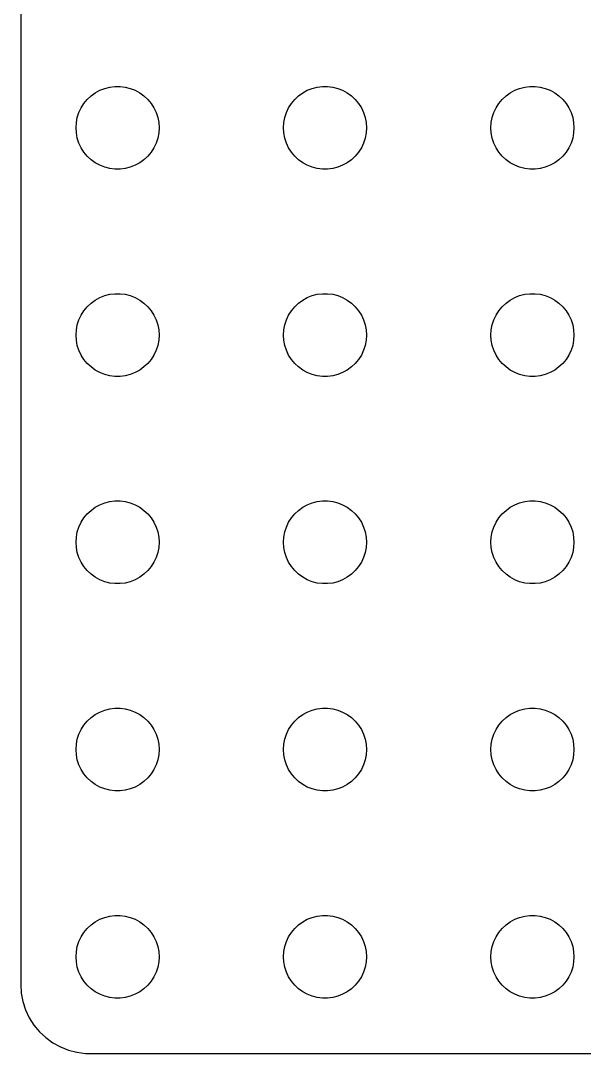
# Model space of a CAD drawing. Header units: metres. Extents: x -150 to 150, y -149 to 149.
# Drawn here: x -149.5 to -108.8, y -149.5 to -74.7 of the extents above; entities that cross this region are included whole.
import ezdxf

# ---------------------------------------------------------------- set-up
doc = ezdxf.new("R2010")
doc.units = ezdxf.units.M

msp = doc.modelspace()

# ---------------------------------------------------------------- linework, layer by layer
for p, q in [((-149.5, 144.5), (-149.5, -144.5)), ((-144.412, -80.1885), (-144.107, -79.967)), ((-144.107, -79.967), (-143.777, -79.7855)), ((-143.777, -79.7855), (-143.427, -79.6468)), ((-143.427, -79.6468), (-143.062, -79.5531)), ((-143.062, -79.5531), (-142.688, -79.5059)), ((-142.688, -79.5059), (-142.312, -79.5059)), ((-142.312, -79.5059), (-141.938, -79.5531)), ((-141.938, -79.5531), (-141.573, -79.6468)), ((-141.573, -79.6468), (-141.223, -79.7855)), ((-141.223, -79.7855), (-140.893, -79.967)), ((-140.893, -79.967), (-140.588, -80.1885)), ((-129.412, -80.1885), (-129.107, -79.967)), ((-129.107, -79.967), (-128.777, -79.7855)), ((-128.777, -79.7855), (-128.427, -79.6468)), ((-128.427, -79.6468), (-128.062, -79.5531)), ((-128.062, -79.5531), (-127.688, -79.5059)), ((-127.688, -79.5059), (-127.312, -79.5059)), ((-127.312, -79.5059), (-126.938, -79.5531)), ((-126.938, -79.5531), (-126.573, -79.6468)), ((-126.573, -79.6468), (-126.223, -79.7855)), ((-126.223, -79.7855), (-125.893, -79.967)), ((-125.893, -79.967), (-125.588, -80.1885)), ((-114.412, -80.1885), (-114.107, -79.967)), ((-114.107, -79.967), (-113.777, -79.7855)), ((-113.777, -79.7855), (-113.427, -79.6468)), ((-113.427, -79.6468), (-113.062, -79.5531)), ((-113.062, -79.5531), (-112.688, -79.5059)), ((-112.688, -79.5059), (-112.312, -79.5059)), ((-112.312, -79.5059), (-111.938, -79.5531)), ((-111.938, -79.5531), (-111.573, -79.6468)), ((-111.573, -79.6468), (-111.223, -79.7855)), ((-111.223, -79.7855), (-110.893, -79.967)), ((-110.893, -79.967), (-110.588, -80.1885)), ((-144.927, -80.7366), (-144.687, -80.4464)), ((-144.687, -80.4464), (-144.412, -80.1885)), ((-140.588, -80.1885), (-140.313, -80.4464)), ((-140.313, -80.4464), (-140.073, -80.7366)), ((-129.927, -80.7366), (-129.687, -80.4464)), ((-129.687, -80.4464), (-129.412, -80.1885)), ((-125.588, -80.1885), (-125.313, -80.4464)), ((-125.313, -80.4464), (-125.073, -80.7366)), ((-114.927, -80.7366), (-114.687, -80.4464)), ((-114.687, -80.4464), (-114.412, -80.1885)), ((-110.588, -80.1885), (-110.313, -80.4464)), ((-110.313, -80.4464), (-110.073, -80.7366)), ((-145.406, -81.7539), (-145.289, -81.3956)), ((-145.289, -81.3956), (-145.129, -81.0547)), ((-145.129, -81.0547), (-144.927, -80.7366)), ((-140.073, -80.7366), (-139.871, -81.0547)), ((-139.871, -81.0547), (-139.711, -81.3956)), ((-139.711, -81.3956), (-139.594, -81.7539)), ((-130.406, -81.7539), (-130.289, -81.3956)), ((-130.289, -81.3956), (-130.129, -81.0547)), ((-130.129, -81.0547), (-129.927, -80.7366)), ((-125.073, -80.7366), (-124.871, -81.0547)), ((-124.871, -81.0547), (-124.711, -81.3956)), ((-124.711, -81.3956), (-124.594, -81.7539)), ((-115.406, -81.7539), (-115.289, -81.3956)), ((-115.289, -81.3956), (-115.129, -81.0547)), ((-115.129, -81.0547), (-114.927, -80.7366)), ((-110.073, -80.7366), (-109.871, -81.0547)), ((-109.871, -81.0547), (-109.711, -81.3956)), ((-109.711, -81.3956), (-109.594, -81.7539)), ((-145.5, -82.5), (-145.476, -82.124)), ((-145.476, -82.124), (-145.406, -81.7539)), ((-139.594, -81.7539), (-139.524, -82.124)), ((-139.524, -82.124), (-139.5, -82.5)), ((-130.5, -82.5), (-130.476, -82.124)), ((-130.476, -82.124), (-130.406, -81.7539)), ((-124.594, -81.7539), (-124.524, -82.124)), ((-124.524, -82.124), (-124.5, -82.5)), ((-115.5, -82.5), (-115.476, -82.124)), ((-115.476, -82.124), (-115.406, -81.7539)), ((-109.594, -81.7539), (-109.524, -82.124)), ((-109.524, -82.124), (-109.5, -82.5)), ((-145.476, -82.876), (-145.5, -82.5)), ((-145.406, -83.2461), (-145.476, -82.876)), ((-139.524, -82.876), (-139.594, -83.2461)), ((-139.5, -82.5), (-139.524, -82.876)), ((-130.476, -82.876), (-130.5, -82.5)), ((-130.406, -83.2461), (-130.476, -82.876)), ((-124.524, -82.876), (-124.594, -83.2461)), ((-124.5, -82.5), (-124.524, -82.876)), ((-115.476, -82.876), (-115.5, -82.5)), ((-115.406, -83.2461), (-115.476, -82.876)), ((-109.524, -82.876), (-109.594, -83.2461)), ((-109.5, -82.5), (-109.524, -82.876)), ((-145.289, -83.6044), (-145.406, -83.2461)), ((-145.129, -83.9453), (-145.289, -83.6044)), ((-139.711, -83.6044), (-139.871, -83.9453)), ((-139.594, -83.2461), (-139.711, -83.6044)), ((-130.289, -83.6044), (-130.406, -83.2461)), ((-130.129, -83.9453), (-130.289, -83.6044)), ((-124.711, -83.6044), (-124.871, -83.9453)), ((-124.594, -83.2461), (-124.711, -83.6044)), ((-115.289, -83.6044), (-115.406, -83.2461)), ((-115.129, -83.9453), (-115.289, -83.6044)), ((-109.711, -83.6044), (-109.871, -83.9453)), ((-109.594, -83.2461), (-109.711, -83.6044)), ((-144.927, -84.2634), (-145.129, -83.9453)), ((-144.687, -84.5536), (-144.927, -84.2634)), ((-140.073, -84.2634), (-140.313, -84.5536)), ((-139.871, -83.9453), (-140.073, -84.2634)), ((-129.927, -84.2634), (-130.129, -83.9453)), ((-129.687, -84.5536), (-129.927, -84.2634)), ((-125.073, -84.2634), (-125.313, -84.5536)), ((-124.871, -83.9453), (-125.073, -84.2634)), ((-114.927, -84.2634), (-115.129, -83.9453)), ((-114.687, -84.5536), (-114.927, -84.2634)), ((-110.073, -84.2634), (-110.313, -84.5536)), ((-109.871, -83.9453), (-110.073, -84.2634)), ((-144.412, -84.8115), (-144.687, -84.5536)), ((-144.107, -85.033), (-144.412, -84.8115)), ((-143.777, -85.2145), (-144.107, -85.033)), ((-140.893, -85.033), (-141.223, -85.2145)), ((-140.588, -84.8115), (-140.893, -85.033)), ((-140.313, -84.5536), (-140.588, -84.8115)), ((-129.412, -84.8115), (-129.687, -84.5536)), ((-129.107, -85.033), (-129.412, -84.8115)), ((-128.777, -85.2145), (-129.107, -85.033)), ((-125.893, -85.033), (-126.223, -85.2145)), ((-125.588, -84.8115), (-125.893, -85.033)), ((-125.313, -84.5536), (-125.588, -84.8115)), ((-114.412, -84.8115), (-114.687, -84.5536)), ((-114.107, -85.033), (-114.412, -84.8115)), ((-113.777, -85.2145), (-114.107, -85.033)), ((-110.893, -85.033), (-111.223, -85.2145)), ((-110.588, -84.8115), (-110.893, -85.033)), ((-110.313, -84.5536), (-110.588, -84.8115)), ((-143.427, -85.3532), (-143.777, -85.2145)), ((-143.062, -85.4469), (-143.427, -85.3532)), ((-142.688, -85.4941), (-143.062, -85.4469)), ((-142.312, -85.4941), (-142.688, -85.4941)), ((-141.938, -85.4469), (-142.312, -85.4941)), ((-141.573, -85.3532), (-141.938, -85.4469)), ((-141.223, -85.2145), (-141.573, -85.3532)), ((-128.427, -85.3532), (-128.777, -85.2145)), ((-128.062, -85.4469), (-128.427, -85.3532)), ((-127.688, -85.4941), (-128.062, -85.4469)), ((-127.312, -85.4941), (-127.688, -85.4941)), ((-126.938, -85.4469), (-127.312, -85.4941)), ((-126.573, -85.3532), (-126.938, -85.4469)), ((-126.223, -85.2145), (-126.573, -85.3532)), ((-113.427, -85.3532), (-113.777, -85.2145)), ((-113.062, -85.4469), (-113.427, -85.3532)), ((-112.688, -85.4941), (-113.062, -85.4469)), ((-112.312, -85.4941), (-112.688, -85.4941)), ((-111.938, -85.4469), (-112.312, -85.4941)), ((-111.573, -85.3532), (-111.938, -85.4469)), ((-111.223, -85.2145), (-111.573, -85.3532)), ((-144.107, -94.967), (-143.777, -94.7855)), ((-143.777, -94.7855), (-143.427, -94.6468)), ((-143.427, -94.6468), (-143.062, -94.5531)), ((-143.062, -94.5531), (-142.688, -94.5059)), ((-142.688, -94.5059), (-142.312, -94.5059)), ((-142.312, -94.5059), (-141.938, -94.5531)), ((-141.938, -94.5531), (-141.573, -94.6468)), ((-141.573, -94.6468), (-141.223, -94.7855)), ((-141.223, -94.7855), (-140.893, -94.967)), ((-129.107, -94.967), (-128.777, -94.7855)), ((-128.777, -94.7855), (-128.427, -94.6468)), ((-128.427, -94.6468), (-128.062, -94.5531)), ((-128.062, -94.5531), (-127.688, -94.5059)), ((-127.688, -94.5059), (-127.312, -94.5059)), ((-127.312, -94.5059), (-126.938, -94.5531)), ((-126.938, -94.5531), (-126.573, -94.6468)), ((-126.573, -94.6468), (-126.223, -94.7855)), ((-126.223, -94.7855), (-125.893, -94.967)), ((-114.107, -94.967), (-113.777, -94.7855)), ((-113.777, -94.7855), (-113.427, -94.6468)), ((-113.427, -94.6468), (-113.062, -94.5531)), ((-113.062, -94.5531), (-112.688, -94.5059)), ((-112.688, -94.5059), (-112.312, -94.5059)), ((-112.312, -94.5059), (-111.938, -94.5531)), ((-111.938, -94.5531), (-111.573, -94.6468)), ((-111.573, -94.6468), (-111.223, -94.7855)), ((-111.223, -94.7855), (-110.893, -94.967)), ((-144.927, -95.7366), (-144.687, -95.4464)), ((-144.687, -95.4464), (-144.412, -95.1885)), ((-144.412, -95.1885), (-144.107, -94.967)), ((-140.893, -94.967), (-140.588, -95.1885)), ((-140.588, -95.1885), (-140.313, -95.4464)), ((-140.313, -95.4464), (-140.073, -95.7366)), ((-129.927, -95.7366), (-129.687, -95.4464)), ((-129.687, -95.4464), (-129.412, -95.1885)), ((-129.412, -95.1885), (-129.107, -94.967)), ((-125.893, -94.967), (-125.588, -95.1885)), ((-125.588, -95.1885), (-125.313, -95.4464)), ((-125.313, -95.4464), (-125.073, -95.7366)), ((-114.927, -95.7366), (-114.687, -95.4464)), ((-114.687, -95.4464), (-114.412, -95.1885)), ((-114.412, -95.1885), (-114.107, -94.967)), ((-110.893, -94.967), (-110.588, -95.1885)), ((-110.588, -95.1885), (-110.313, -95.4464)), ((-110.313, -95.4464), (-110.073, -95.7366)), ((-145.406, -96.7539), (-145.289, -96.3956)), ((-145.289, -96.3956), (-145.129, -96.0547)), ((-145.129, -96.0547), (-144.927, -95.7366)), ((-140.073, -95.7366), (-139.871, -96.0547)), ((-139.871, -96.0547), (-139.711, -96.3956)), ((-139.711, -96.3956), (-139.594, -96.7539)), ((-130.406, -96.7539), (-130.289, -96.3956)), ((-130.289, -96.3956), (-130.129, -96.0547)), ((-130.129, -96.0547), (-129.927, -95.7366)), ((-125.073, -95.7366), (-124.871, -96.0547)), ((-124.871, -96.0547), (-124.711, -96.3956)), ((-124.711, -96.3956), (-124.594, -96.7539)), ((-115.406, -96.7539), (-115.289, -96.3956)), ((-115.289, -96.3956), (-115.129, -96.0547)), ((-115.129, -96.0547), (-114.927, -95.7366)), ((-110.073, -95.7366), (-109.871, -96.0547)), ((-109.871, -96.0547), (-109.711, -96.3956)), ((-109.711, -96.3956), (-109.594, -96.7539)), ((-145.5, -97.5), (-145.476, -97.124)), ((-145.476, -97.124), (-145.406, -96.7539)), ((-139.594, -96.7539), (-139.524, -97.124)), ((-139.524, -97.124), (-139.5, -97.5)), ((-130.5, -97.5), (-130.476, -97.124)), ((-130.476, -97.124), (-130.406, -96.7539)), ((-124.594, -96.7539), (-124.524, -97.124)), ((-124.524, -97.124), (-124.5, -97.5)), ((-115.5, -97.5), (-115.476, -97.124)), ((-115.476, -97.124), (-115.406, -96.7539)), ((-109.594, -96.7539), (-109.524, -97.124)), ((-109.524, -97.124), (-109.5, -97.5)), ((-145.476, -97.876), (-145.5, -97.5)), ((-145.406, -98.2461), (-145.476, -97.876)), ((-139.524, -97.876), (-139.594, -98.2461)), ((-139.5, -97.5), (-139.524, -97.876)), ((-130.476, -97.876), (-130.5, -97.5)), ((-130.406, -98.2461), (-130.476, -97.876)), ((-124.524, -97.876), (-124.594, -98.2461)), ((-124.5, -97.5), (-124.524, -97.876)), ((-115.476, -97.876), (-115.5, -97.5)), ((-115.406, -98.2461), (-115.476, -97.876)), ((-109.524, -97.876), (-109.594, -98.2461)), ((-109.5, -97.5), (-109.524, -97.876)), ((-145.289, -98.6044), (-145.406, -98.2461)), ((-145.129, -98.9453), (-145.289, -98.6044)), ((-139.711, -98.6044), (-139.871, -98.9453)), ((-139.594, -98.2461), (-139.711, -98.6044)), ((-130.289, -98.6044), (-130.406, -98.2461)), ((-130.129, -98.9453), (-130.289, -98.6044)), ((-124.711, -98.6044), (-124.871, -98.9453)), ((-124.594, -98.2461), (-124.711, -98.6044)), ((-115.289, -98.6044), (-115.406, -98.2461)), ((-115.129, -98.9453), (-115.289, -98.6044)), ((-109.711, -98.6044), (-109.871, -98.9453)), ((-109.594, -98.2461), (-109.711, -98.6044)), ((-144.927, -99.2634), (-145.129, -98.9453)), ((-144.687, -99.5536), (-144.927, -99.2634)), ((-140.073, -99.2634), (-140.313, -99.5536)), ((-139.871, -98.9453), (-140.073, -99.2634)), ((-129.927, -99.2634), (-130.129, -98.9453)), ((-129.687, -99.5536), (-129.927, -99.2634)), ((-125.073, -99.2634), (-125.313, -99.5536)), ((-124.871, -98.9453), (-125.073, -99.2634)), ((-114.927, -99.2634), (-115.129, -98.9453)), ((-114.687, -99.5536), (-114.927, -99.2634)), ((-110.073, -99.2634), (-110.313, -99.5536)), ((-109.871, -98.9453), (-110.073, -99.2634)), ((-144.412, -99.8115), (-144.687, -99.5536)), ((-144.107, -100.033), (-144.412, -99.8115)), ((-143.777, -100.214), (-144.107, -100.033)), ((-140.893, -100.033), (-141.223, -100.214)), ((-140.588, -99.8115), (-140.893, -100.033)), ((-140.313, -99.5536), (-140.588, -99.8115)), ((-129.412, -99.8115), (-129.687, -99.5536)), ((-129.107, -100.033), (-129.412, -99.8115)), ((-128.777, -100.214), (-129.107, -100.033)), ((-125.893, -100.033), (-126.223, -100.214)), ((-125.588, -99.8115), (-125.893, -100.033)), ((-125.313, -99.5536), (-125.588, -99.8115)), ((-114.412, -99.8115), (-114.687, -99.5536)), ((-114.107, -100.033), (-114.412, -99.8115)), ((-113.777, -100.214), (-114.107, -100.033)), ((-110.893, -100.033), (-111.223, -100.214)), ((-110.588, -99.8115), (-110.893, -100.033)), ((-110.313, -99.5536), (-110.588, -99.8115)), ((-143.427, -100.353), (-143.777, -100.214)), ((-143.062, -100.447), (-143.427, -100.353)), ((-142.688, -100.494), (-143.062, -100.447)), ((-142.312, -100.494), (-142.688, -100.494)), ((-141.938, -100.447), (-142.312, -100.494)), ((-141.573, -100.353), (-141.938, -100.447)), ((-141.223, -100.214), (-141.573, -100.353)), ((-128.427, -100.353), (-128.777, -100.214)), ((-128.062, -100.447), (-128.427, -100.353)), ((-127.688, -100.494), (-128.062, -100.447)), ((-127.312, -100.494), (-127.688, -100.494)), ((-126.938, -100.447), (-127.312, -100.494)), ((-126.573, -100.353), (-126.938, -100.447)), ((-126.223, -100.214), (-126.573, -100.353)), ((-113.427, -100.353), (-113.777, -100.214)), ((-113.062, -100.447), (-113.427, -100.353)), ((-112.688, -100.494), (-113.062, -100.447)), ((-112.312, -100.494), (-112.688, -100.494)), ((-111.938, -100.447), (-112.312, -100.494)), ((-111.573, -100.353), (-111.938, -100.447)), ((-111.223, -100.214), (-111.573, -100.353)), ((-144.107, -109.967), (-143.777, -109.786)), ((-143.777, -109.786), (-143.427, -109.647)), ((-143.427, -109.647), (-143.062, -109.553)), ((-143.062, -109.553), (-142.688, -109.506)), ((-142.688, -109.506), (-142.312, -109.506)), ((-142.312, -109.506), (-141.938, -109.553)), ((-141.938, -109.553), (-141.573, -109.647)), ((-141.573, -109.647), (-141.223, -109.786)), ((-141.223, -109.786), (-140.893, -109.967)), ((-129.107, -109.967), (-128.777, -109.786)), ((-128.777, -109.786), (-128.427, -109.647)), ((-128.427, -109.647), (-128.062, -109.553)), ((-128.062, -109.553), (-127.688, -109.506)), ((-127.688, -109.506), (-127.312, -109.506)), ((-127.312, -109.506), (-126.938, -109.553)), ((-126.938, -109.553), (-126.573, -109.647)), ((-126.573, -109.647), (-126.223, -109.786)), ((-126.223, -109.786), (-125.893, -109.967)), ((-114.107, -109.967), (-113.777, -109.786)), ((-113.777, -109.786), (-113.427, -109.647)), ((-113.427, -109.647), (-113.062, -109.553)), ((-113.062, -109.553), (-112.688, -109.506)), ((-112.688, -109.506), (-112.312, -109.506)), ((-112.312, -109.506), (-111.938, -109.553)), ((-111.938, -109.553), (-111.573, -109.647)), ((-111.573, -109.647), (-111.223, -109.786)), ((-111.223, -109.786), (-110.893, -109.967)), ((-144.927, -110.737), (-144.687, -110.446)), ((-144.687, -110.446), (-144.412, -110.188)), ((-144.412, -110.188), (-144.107, -109.967)), ((-140.893, -109.967), (-140.588, -110.188)), ((-140.588, -110.188), (-140.313, -110.446)), ((-140.313, -110.446), (-140.073, -110.737)), ((-129.927, -110.737), (-129.687, -110.446)), ((-129.687, -110.446), (-129.412, -110.188)), ((-129.412, -110.188), (-129.107, -109.967)), ((-125.893, -109.967), (-125.588, -110.188)), ((-125.588, -110.188), (-125.313, -110.446)), ((-125.313, -110.446), (-125.073, -110.737)), ((-114.927, -110.737), (-114.687, -110.446)), ((-114.687, -110.446), (-114.412, -110.188)), ((-114.412, -110.188), (-114.107, -109.967)), ((-110.893, -109.967), (-110.588, -110.188)), ((-110.588, -110.188), (-110.313, -110.446)), ((-110.313, -110.446), (-110.073, -110.737)), ((-145.289, -111.396), (-145.129, -111.055)), ((-145.129, -111.055), (-144.927, -110.737)), ((-140.073, -110.737), (-139.871, -111.055)), ((-139.871, -111.055), (-139.711, -111.396)), ((-130.289, -111.396), (-130.129, -111.055)), ((-130.129, -111.055), (-129.927, -110.737)), ((-125.073, -110.737), (-124.871, -111.055)), ((-124.871, -111.055), (-124.711, -111.396)), ((-115.289, -111.396), (-115.129, -111.055)), ((-115.129, -111.055), (-114.927, -110.737)), ((-110.073, -110.737), (-109.871, -111.055)), ((-109.871, -111.055), (-109.711, -111.396)), ((-145.476, -112.124), (-145.406, -111.754)), ((-145.406, -111.754), (-145.289, -111.396)), ((-139.711, -111.396), (-139.594, -111.754)), ((-139.594, -111.754), (-139.524, -112.124)), ((-130.476, -112.124), (-130.406, -111.754)), ((-130.406, -111.754), (-130.289, -111.396)), ((-124.711, -111.396), (-124.594, -111.754)), ((-124.594, -111.754), (-124.524, -112.124)), ((-115.476, -112.124), (-115.406, -111.754)), ((-115.406, -111.754), (-115.289, -111.396)), ((-109.711, -111.396), (-109.594, -111.754)), ((-109.594, -111.754), (-109.524, -112.124)), ((-145.5, -112.5), (-145.476, -112.124)), ((-145.476, -112.876), (-145.5, -112.5)), ((-139.524, -112.124), (-139.5, -112.5)), ((-139.5, -112.5), (-139.524, -112.876)), ((-130.5, -112.5), (-130.476, -112.124)), ((-130.476, -112.876), (-130.5, -112.5)), ((-124.524, -112.124), (-124.5, -112.5)), ((-124.5, -112.5), (-124.524, -112.876)), ((-115.5, -112.5), (-115.476, -112.124)), ((-115.476, -112.876), (-115.5, -112.5)), ((-109.524, -112.124), (-109.5, -112.5)), ((-109.5, -112.5), (-109.524, -112.876)), ((-145.406, -113.246), (-145.476, -112.876)), ((-145.289, -113.604), (-145.406, -113.246)), ((-145.129, -113.945), (-145.289, -113.604)), ((-139.711, -113.604), (-139.871, -113.945)), ((-139.594, -113.246), (-139.711, -113.604)), ((-139.524, -112.876), (-139.594, -113.246)), ((-130.406, -113.246), (-130.476, -112.876)), ((-130.289, -113.604), (-130.406, -113.246)), ((-130.129, -113.945), (-130.289, -113.604)), ((-124.711, -113.604), (-124.871, -113.945)), ((-124.594, -113.246), (-124.711, -113.604)), ((-124.524, -112.876), (-124.594, -113.246)), ((-115.406, -113.246), (-115.476, -112.876)), ((-115.289, -113.604), (-115.406, -113.246)), ((-115.129, -113.945), (-115.289, -113.604)), ((-109.711, -113.604), (-109.871, -113.945)), ((-109.594, -113.246), (-109.711, -113.604)), ((-109.524, -112.876), (-109.594, -113.246)), ((-144.927, -114.263), (-145.129, -113.945)), ((-144.687, -114.554), (-144.927, -114.263)), ((-140.073, -114.263), (-140.313, -114.554)), ((-139.871, -113.945), (-140.073, -114.263)), ((-129.927, -114.263), (-130.129, -113.945)), ((-129.687, -114.554), (-129.927, -114.263)), ((-125.073, -114.263), (-125.313, -114.554)), ((-124.871, -113.945), (-125.073, -114.263)), ((-114.927, -114.263), (-115.129, -113.945)), ((-114.687, -114.554), (-114.927, -114.263)), ((-110.073, -114.263), (-110.313, -114.554)), ((-109.871, -113.945), (-110.073, -114.263)), ((-144.412, -114.812), (-144.687, -114.554)), ((-144.107, -115.033), (-144.412, -114.812)), ((-143.777, -115.214), (-144.107, -115.033)), ((-140.893, -115.033), (-141.223, -115.214)), ((-140.588, -114.812), (-140.893, -115.033)), ((-140.313, -114.554), (-140.588, -114.812)), ((-129.412, -114.812), (-129.687, -114.554)), ((-129.107, -115.033), (-129.412, -114.812)), ((-128.777, -115.214), (-129.107, -115.033)), ((-125.893, -115.033), (-126.223, -115.214)), ((-125.588, -114.812), (-125.893, -115.033)), ((-125.313, -114.554), (-125.588, -114.812)), ((-114.412, -114.812), (-114.687, -114.554)), ((-114.107, -115.033), (-114.412, -114.812)), ((-113.777, -115.214), (-114.107, -115.033)), ((-110.893, -115.033), (-111.223, -115.214)), ((-110.588, -114.812), (-110.893, -115.033)), ((-110.313, -114.554), (-110.588, -114.812)), ((-143.427, -115.353), (-143.777, -115.214)), ((-143.062, -115.447), (-143.427, -115.353)), ((-142.688, -115.494), (-143.062, -115.447)), ((-142.312, -115.494), (-142.688, -115.494)), ((-141.938, -115.447), (-142.312, -115.494)), ((-141.573, -115.353), (-141.938, -115.447)), ((-141.223, -115.214), (-141.573, -115.353)), ((-128.427, -115.353), (-128.777, -115.214)), ((-128.062, -115.447), (-128.427, -115.353)), ((-127.688, -115.494), (-128.062, -115.447)), ((-127.312, -115.494), (-127.688, -115.494)), ((-126.938, -115.447), (-127.312, -115.494)), ((-126.573, -115.353), (-126.938, -115.447)), ((-126.223, -115.214), (-126.573, -115.353)), ((-113.427, -115.353), (-113.777, -115.214)), ((-113.062, -115.447), (-113.427, -115.353)), ((-112.688, -115.494), (-113.062, -115.447)), ((-112.312, -115.494), (-112.688, -115.494)), ((-111.938, -115.447), (-112.312, -115.494)), ((-111.573, -115.353), (-111.938, -115.447)), ((-111.223, -115.214), (-111.573, -115.353)), ((-144.107, -124.967), (-143.777, -124.786)), ((-143.777, -124.786), (-143.427, -124.647)), ((-143.427, -124.647), (-143.062, -124.553)), ((-143.062, -124.553), (-142.688, -124.506)), ((-142.688, -124.506), (-142.312, -124.506)), ((-142.312, -124.506), (-141.938, -124.553)), ((-141.938, -124.553), (-141.573, -124.647)), ((-141.573, -124.647), (-141.223, -124.786)), ((-141.223, -124.786), (-140.893, -124.967)), ((-129.107, -124.967), (-128.777, -124.786)), ((-128.777, -124.786), (-128.427, -124.647)), ((-128.427, -124.647), (-128.062, -124.553)), ((-128.062, -124.553), (-127.688, -124.506)), ((-127.688, -124.506), (-127.312, -124.506)), ((-127.312, -124.506), (-126.938, -124.553)), ((-126.938, -124.553), (-126.573, -124.647)), ((-126.573, -124.647), (-126.223, -124.786)), ((-126.223, -124.786), (-125.893, -124.967)), ((-114.107, -124.967), (-113.777, -124.786)), ((-113.777, -124.786), (-113.427, -124.647)), ((-113.427, -124.647), (-113.062, -124.553)), ((-113.062, -124.553), (-112.688, -124.506)), ((-112.688, -124.506), (-112.312, -124.506)), ((-112.312, -124.506), (-111.938, -124.553)), ((-111.938, -124.553), (-111.573, -124.647)), ((-111.573, -124.647), (-111.223, -124.786)), ((-111.223, -124.786), (-110.893, -124.967)), ((-144.927, -125.737), (-144.687, -125.446)), ((-144.687, -125.446), (-144.412, -125.188)), ((-144.412, -125.188), (-144.107, -124.967)), ((-140.893, -124.967), (-140.588, -125.188)), ((-140.588, -125.188), (-140.313, -125.446)), ((-140.313, -125.446), (-140.073, -125.737)), ((-129.927, -125.737), (-129.687, -125.446)), ((-129.687, -125.446), (-129.412, -125.188)), ((-129.412, -125.188), (-129.107, -124.967)), ((-125.893, -124.967), (-125.588, -125.188)), ((-125.588, -125.188), (-125.313, -125.446)), ((-125.313, -125.446), (-125.073, -125.737)), ((-114.927, -125.737), (-114.687, -125.446)), ((-114.687, -125.446), (-114.412, -125.188)), ((-114.412, -125.188), (-114.107, -124.967)), ((-110.893, -124.967), (-110.588, -125.188)), ((-110.588, -125.188), (-110.313, -125.446)), ((-110.313, -125.446), (-110.073, -125.737)), ((-145.289, -126.396), (-145.129, -126.055)), ((-145.129, -126.055), (-144.927, -125.737)), ((-140.073, -125.737), (-139.871, -126.055)), ((-139.871, -126.055), (-139.711, -126.396)), ((-130.289, -126.396), (-130.129, -126.055)), ((-130.129, -126.055), (-129.927, -125.737)), ((-125.073, -125.737), (-124.871, -126.055)), ((-124.871, -126.055), (-124.711, -126.396)), ((-115.289, -126.396), (-115.129, -126.055)), ((-115.129, -126.055), (-114.927, -125.737)), ((-110.073, -125.737), (-109.871, -126.055)), ((-109.871, -126.055), (-109.711, -126.396)), ((-145.476, -127.124), (-145.406, -126.754)), ((-145.406, -126.754), (-145.289, -126.396)), ((-139.711, -126.396), (-139.594, -126.754)), ((-139.594, -126.754), (-139.524, -127.124)), ((-130.476, -127.124), (-130.406, -126.754)), ((-130.406, -126.754), (-130.289, -126.396)), ((-124.711, -126.396), (-124.594, -126.754)), ((-124.594, -126.754), (-124.524, -127.124)), ((-115.476, -127.124), (-115.406, -126.754)), ((-115.406, -126.754), (-115.289, -126.396)), ((-109.711, -126.396), (-109.594, -126.754)), ((-109.594, -126.754), (-109.524, -127.124)), ((-145.5, -127.5), (-145.476, -127.124)), ((-145.476, -127.876), (-145.5, -127.5)), ((-139.524, -127.124), (-139.5, -127.5)), ((-139.5, -127.5), (-139.524, -127.876)), ((-130.5, -127.5), (-130.476, -127.124)), ((-130.476, -127.876), (-130.5, -127.5)), ((-124.524, -127.124), (-124.5, -127.5)), ((-124.5, -127.5), (-124.524, -127.876)), ((-115.5, -127.5), (-115.476, -127.124)), ((-115.476, -127.876), (-115.5, -127.5)), ((-109.524, -127.124), (-109.5, -127.5)), ((-109.5, -127.5), (-109.524, -127.876)), ((-145.406, -128.246), (-145.476, -127.876)), ((-145.289, -128.604), (-145.406, -128.246)), ((-139.594, -128.246), (-139.711, -128.604)), ((-139.524, -127.876), (-139.594, -128.246)), ((-130.406, -128.246), (-130.476, -127.876)), ((-130.289, -128.604), (-130.406, -128.246)), ((-124.594, -128.246), (-124.711, -128.604)), ((-124.524, -127.876), (-124.594, -128.246)), ((-115.406, -128.246), (-115.476, -127.876)), ((-115.289, -128.604), (-115.406, -128.246)), ((-109.594, -128.246), (-109.711, -128.604)), ((-109.524, -127.876), (-109.594, -128.246)), ((-145.129, -128.945), (-145.289, -128.604)), ((-144.927, -129.263), (-145.129, -128.945)), ((-144.687, -129.554), (-144.927, -129.263)), ((-140.073, -129.263), (-140.313, -129.554)), ((-139.871, -128.945), (-140.073, -129.263)), ((-139.711, -128.604), (-139.871, -128.945)), ((-130.129, -128.945), (-130.289, -128.604)), ((-129.927, -129.263), (-130.129, -128.945)), ((-129.687, -129.554), (-129.927, -129.263)), ((-125.073, -129.263), (-125.313, -129.554)), ((-124.871, -128.945), (-125.073, -129.263)), ((-124.711, -128.604), (-124.871, -128.945)), ((-115.129, -128.945), (-115.289, -128.604)), ((-114.927, -129.263), (-115.129, -128.945)), ((-114.687, -129.554), (-114.927, -129.263)), ((-110.073, -129.263), (-110.313, -129.554)), ((-109.871, -128.945), (-110.073, -129.263)), ((-109.711, -128.604), (-109.871, -128.945)), ((-144.412, -129.812), (-144.687, -129.554)), ((-144.107, -130.033), (-144.412, -129.812)), ((-143.777, -130.214), (-144.107, -130.033)), ((-140.893, -130.033), (-141.223, -130.214)), ((-140.588, -129.812), (-140.893, -130.033)), ((-140.313, -129.554), (-140.588, -129.812)), ((-129.412, -129.812), (-129.687, -129.554)), ((-129.107, -130.033), (-129.412, -129.812)), ((-128.777, -130.214), (-129.107, -130.033)), ((-125.893, -130.033), (-126.223, -130.214)), ((-125.588, -129.812), (-125.893, -130.033)), ((-125.313, -129.554), (-125.588, -129.812)), ((-114.412, -129.812), (-114.687, -129.554)), ((-114.107, -130.033), (-114.412, -129.812)), ((-113.777, -130.214), (-114.107, -130.033)), ((-110.893, -130.033), (-111.223, -130.214)), ((-110.588, -129.812), (-110.893, -130.033)), ((-110.313, -129.554), (-110.588, -129.812)), ((-143.427, -130.353), (-143.777, -130.214)), ((-143.062, -130.447), (-143.427, -130.353)), ((-142.688, -130.494), (-143.062, -130.447)), ((-142.312, -130.494), (-142.688, -130.494)), ((-141.938, -130.447), (-142.312, -130.494)), ((-141.573, -130.353), (-141.938, -130.447)), ((-141.223, -130.214), (-141.573, -130.353)), ((-128.427, -130.353), (-128.777, -130.214)), ((-128.062, -130.447), (-128.427, -130.353)), ((-127.688, -130.494), (-128.062, -130.447)), ((-127.312, -130.494), (-127.688, -130.494)), ((-126.938, -130.447), (-127.312, -130.494)), ((-126.573, -130.353), (-126.938, -130.447)), ((-126.223, -130.214), (-126.573, -130.353)), ((-113.427, -130.353), (-113.777, -130.214)), ((-113.062, -130.447), (-113.427, -130.353)), ((-112.688, -130.494), (-113.062, -130.447)), ((-112.312, -130.494), (-112.688, -130.494)), ((-111.938, -130.447), (-112.312, -130.494)), ((-111.573, -130.353), (-111.938, -130.447)), ((-111.223, -130.214), (-111.573, -130.353)), ((-143.777, -139.786), (-143.427, -139.647)), ((-143.427, -139.647), (-143.062, -139.553)), ((-143.062, -139.553), (-142.688, -139.506)), ((-142.688, -139.506), (-142.312, -139.506)), ((-142.312, -139.506), (-141.938, -139.553)), ((-141.938, -139.553), (-141.573, -139.647)), ((-141.573, -139.647), (-141.223, -139.786)), ((-128.777, -139.786), (-128.427, -139.647)), ((-128.427, -139.647), (-128.062, -139.553)), ((-128.062, -139.553), (-127.688, -139.506)), ((-127.688, -139.506), (-127.312, -139.506)), ((-127.312, -139.506), (-126.938, -139.553)), ((-126.938, -139.553), (-126.573, -139.647)), ((-126.573, -139.647), (-126.223, -139.786)), ((-113.777, -139.786), (-113.427, -139.647)), ((-113.427, -139.647), (-113.062, -139.553)), ((-113.062, -139.553), (-112.688, -139.506)), ((-112.688, -139.506), (-112.312, -139.506)), ((-112.312, -139.506), (-111.938, -139.553)), ((-111.938, -139.553), (-111.573, -139.647)), ((-111.573, -139.647), (-111.223, -139.786)), ((-144.927, -140.737), (-144.687, -140.446)), ((-144.687, -140.446), (-144.412, -140.188)), ((-144.412, -140.188), (-144.107, -139.967)), ((-144.107, -139.967), (-143.777, -139.786)), ((-141.223, -139.786), (-140.893, -139.967)), ((-140.893, -139.967), (-140.588, -140.188)), ((-140.588, -140.188), (-140.313, -140.446)), ((-140.313, -140.446), (-140.073, -140.737)), ((-129.927, -140.737), (-129.687, -140.446)), ((-129.687, -140.446), (-129.412, -140.188)), ((-129.412, -140.188), (-129.107, -139.967)), ((-129.107, -139.967), (-128.777, -139.786)), ((-126.223, -139.786), (-125.893, -139.967)), ((-125.893, -139.967), (-125.588, -140.188)), ((-125.588, -140.188), (-125.313, -140.446)), ((-125.313, -140.446), (-125.073, -140.737)), ((-114.927, -140.737), (-114.687, -140.446)), ((-114.687, -140.446), (-114.412, -140.188)), ((-114.412, -140.188), (-114.107, -139.967)), ((-114.107, -139.967), (-113.777, -139.786)), ((-111.223, -139.786), (-110.893, -139.967)), ((-110.893, -139.967), (-110.588, -140.188)), ((-110.588, -140.188), (-110.313, -140.446)), ((-110.313, -140.446), (-110.073, -140.737)), ((-145.289, -141.396), (-145.129, -141.055)), ((-145.129, -141.055), (-144.927, -140.737)), ((-140.073, -140.737), (-139.871, -141.055)), ((-139.871, -141.055), (-139.711, -141.396)), ((-130.289, -141.396), (-130.129, -141.055)), ((-130.129, -141.055), (-129.927, -140.737)), ((-125.073, -140.737), (-124.871, -141.055)), ((-124.871, -141.055), (-124.711, -141.396)), ((-115.289, -141.396), (-115.129, -141.055)), ((-115.129, -141.055), (-114.927, -140.737)), ((-110.073, -140.737), (-109.871, -141.055)), ((-109.871, -141.055), (-109.711, -141.396)), ((-145.476, -142.124), (-145.406, -141.754)), ((-145.406, -141.754), (-145.289, -141.396)), ((-139.711, -141.396), (-139.594, -141.754)), ((-139.594, -141.754), (-139.524, -142.124)), ((-130.476, -142.124), (-130.406, -141.754)), ((-130.406, -141.754), (-130.289, -141.396)), ((-124.711, -141.396), (-124.594, -141.754)), ((-124.594, -141.754), (-124.524, -142.124)), ((-115.476, -142.124), (-115.406, -141.754)), ((-115.406, -141.754), (-115.289, -141.396)), ((-109.711, -141.396), (-109.594, -141.754)), ((-109.594, -141.754), (-109.524, -142.124)), ((-145.5, -142.5), (-145.476, -142.124)), ((-145.476, -142.876), (-145.5, -142.5)), ((-139.524, -142.124), (-139.5, -142.5)), ((-139.5, -142.5), (-139.524, -142.876)), ((-130.5, -142.5), (-130.476, -142.124)), ((-130.476, -142.876), (-130.5, -142.5)), ((-124.524, -142.124), (-124.5, -142.5)), ((-124.5, -142.5), (-124.524, -142.876)), ((-115.5, -142.5), (-115.476, -142.124)), ((-115.476, -142.876), (-115.5, -142.5)), ((-109.524, -142.124), (-109.5, -142.5)), ((-109.5, -142.5), (-109.524, -142.876)), ((-145.406, -143.246), (-145.476, -142.876)), ((-145.289, -143.604), (-145.406, -143.246)), ((-139.594, -143.246), (-139.711, -143.604)), ((-139.524, -142.876), (-139.594, -143.246)), ((-130.406, -143.246), (-130.476, -142.876)), ((-130.289, -143.604), (-130.406, -143.246)), ((-124.594, -143.246), (-124.711, -143.604)), ((-124.524, -142.876), (-124.594, -143.246)), ((-115.406, -143.246), (-115.476, -142.876)), ((-115.289, -143.604), (-115.406, -143.246)), ((-109.594, -143.246), (-109.711, -143.604)), ((-109.524, -142.876), (-109.594, -143.246)), ((-145.129, -143.945), (-145.289, -143.604)), ((-144.927, -144.263), (-145.129, -143.945)), ((-139.871, -143.945), (-140.073, -144.263)), ((-139.711, -143.604), (-139.871, -143.945)), ((-130.129, -143.945), (-130.289, -143.604)), ((-129.927, -144.263), (-130.129, -143.945)), ((-124.871, -143.945), (-125.073, -144.263)), ((-124.711, -143.604), (-124.871, -143.945)), ((-115.129, -143.945), (-115.289, -143.604)), ((-114.927, -144.263), (-115.129, -143.945)), ((-109.871, -143.945), (-110.073, -144.263)), ((-109.711, -143.604), (-109.871, -143.945)), ((-149.5, -144.5), (-149.461, -145.127)), ((-144.687, -144.554), (-144.927, -144.263)), ((-144.412, -144.812), (-144.687, -144.554)), ((-144.107, -145.033), (-144.412, -144.812)), ((-140.588, -144.812), (-140.893, -145.033)), ((-140.313, -144.554), (-140.588, -144.812)), ((-140.073, -144.263), (-140.313, -144.554)), ((-129.687, -144.554), (-129.927, -144.263)), ((-129.412, -144.812), (-129.687, -144.554)), ((-129.107, -145.033), (-129.412, -144.812)), ((-125.588, -144.812), (-125.893, -145.033)), ((-125.313, -144.554), (-125.588, -144.812)), ((-125.073, -144.263), (-125.313, -144.554)), ((-114.687, -144.554), (-114.927, -144.263)), ((-114.412, -144.812), (-114.687, -144.554)), ((-114.107, -145.033), (-114.412, -144.812)), ((-110.588, -144.812), (-110.893, -145.033)), ((-110.313, -144.554), (-110.588, -144.812)), ((-110.073, -144.263), (-110.313, -144.554)), ((-149.461, -145.127), (-149.343, -145.743)), ((-149.343, -145.743), (-149.149, -146.341)), ((-143.777, -145.214), (-144.107, -145.033)), ((-143.427, -145.353), (-143.777, -145.214)), ((-143.062, -145.447), (-143.427, -145.353)), ((-142.688, -145.494), (-143.062, -145.447)), ((-142.312, -145.494), (-142.688, -145.494)), ((-141.938, -145.447), (-142.312, -145.494)), ((-141.573, -145.353), (-141.938, -145.447)), ((-141.223, -145.214), (-141.573, -145.353)), ((-140.893, -145.033), (-141.223, -145.214)), ((-128.777, -145.214), (-129.107, -145.033)), ((-128.427, -145.353), (-128.777, -145.214)), ((-128.062, -145.447), (-128.427, -145.353)), ((-127.688, -145.494), (-128.062, -145.447)), ((-127.312, -145.494), (-127.688, -145.494)), ((-126.938, -145.447), (-127.312, -145.494)), ((-126.573, -145.353), (-126.938, -145.447)), ((-126.223, -145.214), (-126.573, -145.353)), ((-125.893, -145.033), (-126.223, -145.214)), ((-113.777, -145.214), (-114.107, -145.033)), ((-113.427, -145.353), (-113.777, -145.214)), ((-113.062, -145.447), (-113.427, -145.353)), ((-112.688, -145.494), (-113.062, -145.447)), ((-112.312, -145.494), (-112.688, -145.494)), ((-111.938, -145.447), (-112.312, -145.494)), ((-111.573, -145.353), (-111.938, -145.447)), ((-111.223, -145.214), (-111.573, -145.353)), ((-110.893, -145.033), (-111.223, -145.214)), ((-149.149, -146.341), (-148.882, -146.909)), ((-148.882, -146.909), (-148.545, -147.439)), ((-148.545, -147.439), (-148.145, -147.923)), ((-148.145, -147.923), (-147.687, -148.353)), ((-147.687, -148.353), (-147.179, -148.722)), ((-147.179, -148.722), (-146.629, -149.024)), ((-146.629, -149.024), (-146.045, -149.255)), ((-146.045, -149.255), (-145.437, -149.411)), ((-145.437, -149.411), (-144.814, -149.49)), ((-144.814, -149.49), (144.814, -149.49))]:
    msp.add_line(p, q)

doc.saveas('drawing.dxf')
